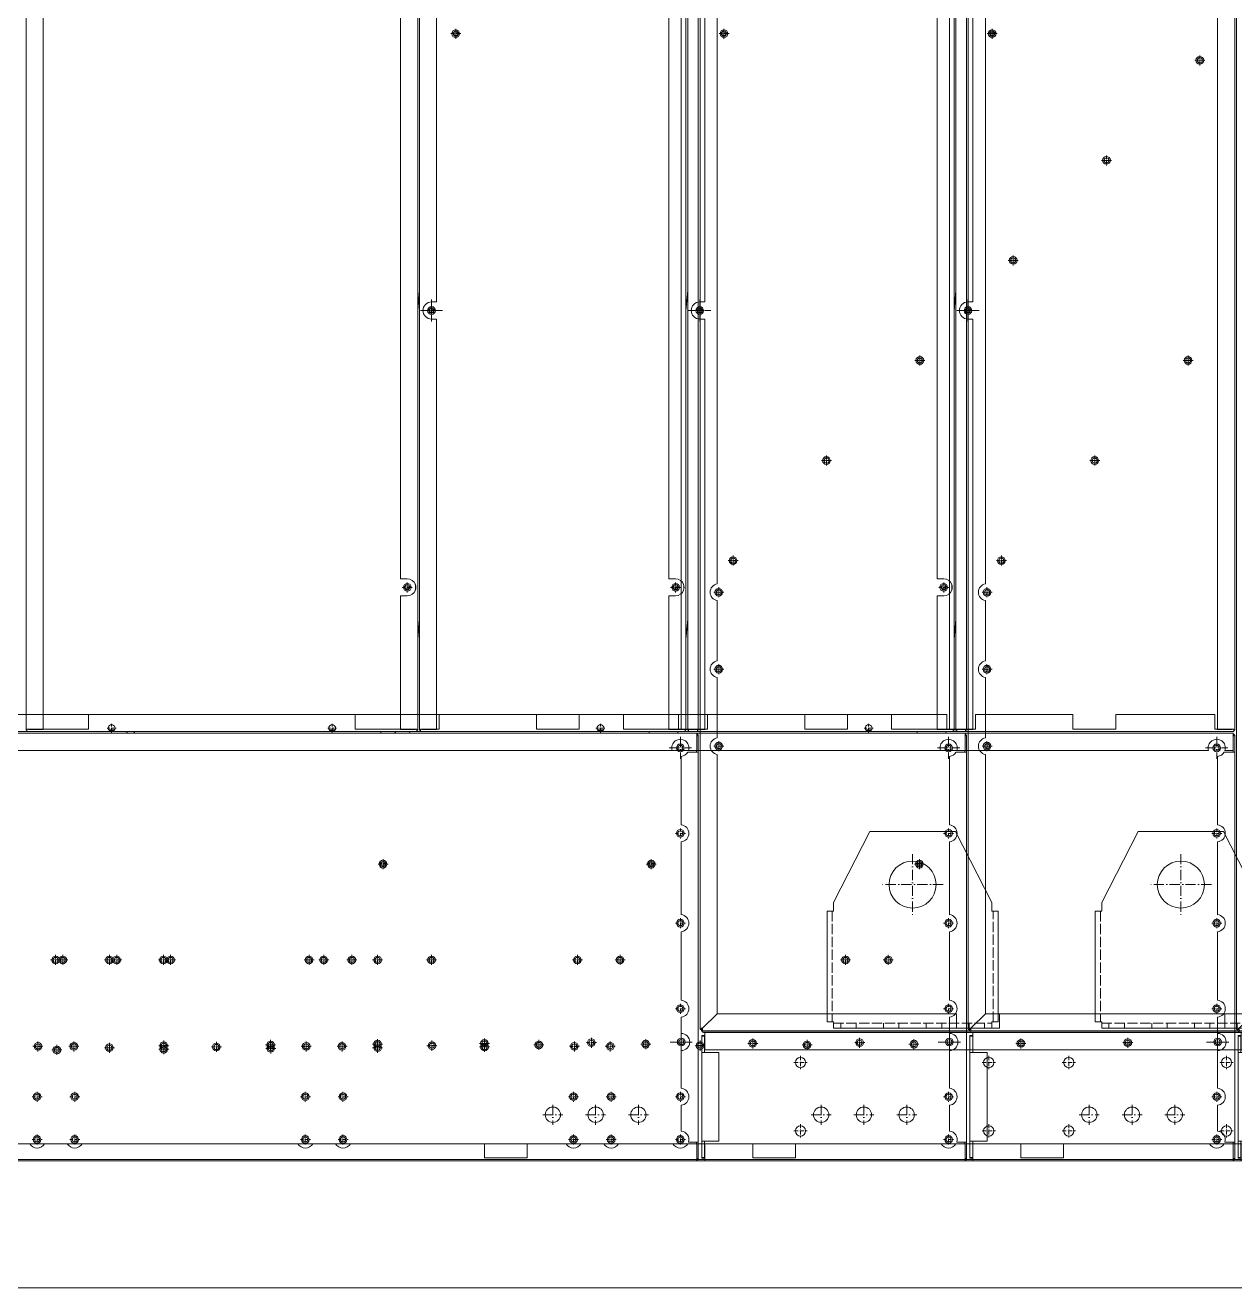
# Model space of a CAD drawing. Header units: millimetres. Extents: x -661502 to 32907, y -140885 to 22606.
# Drawn here: x -651289 to -649875, y -135158 to -133682 of the extents above; entities that cross this region are included whole.
import ezdxf

# ---------------------------------------------------------------- set-up
doc = ezdxf.new("R2010")
doc.units = ezdxf.units.MM
doc.linetypes.add('DASHDOT', pattern=[18.5, 12, -3, 0.5, -3])
doc.linetypes.add('DASHED', pattern=[15, 12, -3])

# ---------------------------------------------------------------- blocks, each defined once
blk = doc.blocks.new('457536')
at = {"color": 7, "lineweight": 5}
for p, q in [((114592.520962, 89152.297332), (114550.020962, 89069.297332)), ((114692.520962, 89152.297332), (114592.520962, 89152.297332)), ((114735.020962, 89069.297332), (114692.520962, 89152.297332)), ((114542.520962, 89059.297332), (114542.520962, 88929.797332)), ((114742.520962, 88929.797332), (114742.520962, 89059.297332)), ((114550.020962, 88922.297332), (114735.020962, 88922.297332))]:
    blk.add_line(p, q, dxfattribs=at)
at = {"color": 7, "linetype": 'DASHDOT', "lineweight": 5}
for p, q in [((114642.520962, 89126.047332), (114642.520962, 89054.547332)), ((114678.270962, 89090.297332), (114606.770962, 89090.297332))]:
    blk.add_line(p, q, dxfattribs=at)
at = {"color": 7, "lineweight": 5, "ltscale": 0.125}
for p, q in [((114550.020962, 89059.297332), (114550.020962, 89069.297332)), ((114735.020962, 89069.297332), (114735.020962, 89059.297332))]:
    blk.add_line(p, q, dxfattribs=at)
at = {"color": 7, "lineweight": 5, "ltscale": 0.09375}
for p, q in [((114542.520962, 89059.297332), (114550.020962, 89059.297332)), ((114742.520962, 89059.297332), (114735.020962, 89059.297332)), ((114550.020962, 88929.797332), (114542.520962, 88929.797332)), ((114550.020962, 88922.297332), (114550.020962, 88929.797332)), ((114735.020962, 88929.797332), (114742.520962, 88929.797332)), ((114735.020962, 88922.297332), (114735.020962, 88929.797332))]:
    blk.add_line(p, q, dxfattribs=at)
at = {"color": 7, "linetype": 'DASHED', "lineweight": 5}
for p, q in [((114548.520962, 89059.297332), (114548.520962, 88929.797332)), ((114736.520962, 88929.797332), (114736.520962, 89059.297332)), ((114550.020962, 88928.297332), (114735.020962, 88928.297332))]:
    blk.add_line(p, q, dxfattribs=at)
at = {"color": 7, "linetype": 'DASHED', "lineweight": 5, "ltscale": 0.075}
for p, q in [((114558.520962, 88928.297332), (114558.520962, 88922.297332)), ((114576.520962, 88928.297332), (114576.520962, 88922.297332)), ((114608.520962, 88928.297332), (114608.520962, 88922.297332)), ((114626.520962, 88928.297332), (114626.520962, 88922.297332)), ((114658.520962, 88928.297332), (114658.520962, 88922.297332)), ((114676.520962, 88928.297332), (114676.520962, 88922.297332)), ((114708.520962, 88928.297332), (114708.520962, 88922.297332)), ((114726.520962, 88928.297332), (114726.520962, 88922.297332))]:
    blk.add_line(p, q, dxfattribs=at)
at = {"color": 7, "lineweight": 5}
blk.add_circle((114642.520962, 89090.297332), 27.5, dxfattribs=at)
blk = doc.blocks.new('1')
at = {"color": 7, "lineweight": 20}
for p, q in [((16594.7, 12590.7), (16594.7, 9548.9)), ((16614.7, 12384.7), (16614.7, 10068.6)), ((15179.7, 9898.3), (15179.7, 12199.3)), ((15199.7, 12199.3), (15199.7, 9898.3)), ((16244.7, 12199.3), (16244.7, 10074.5)), ((16264.7, 12199.3), (16264.7, 9898.3)), ((16266.7, 9898.3), (16266.7, 12199.3)), ((16286.7, 10398.2), (16286.7, 12199.3)), ((16572.7, 9898.3), (16572.7, 12199.3)), ((16592.7, 12199.3), (16592.7, 9898.3)), ((16266.7, 10411.2), (16264.7, 10388.4)), ((16286.7, 9898.3), (16286.7, 10378.2)), ((16244.7, 10054.5), (16244.7, 9898.3)), ((16614.7, 9978.6), (16614.7, 10049)), ((16266.7, 10026.9), (16264.7, 10004)), ((16614.7, 9888.6), (16614.7, 9959)), ((15252.8, 9915.8), (16191.6, 9915.8)), ((16403.6, 9915.8), (16289.8, 9915.8)), ((16569.6, 9915.8), (16453.6, 9915.8)), ((16591, 9893.8), (14094.4, 9893.8)), ((15252.8, 9898.6), (15180.8, 9898.6)), ((16263.6, 9895.8), (15180.8, 9895.8)), ((16191.6, 9898.6), (16263.6, 9898.6)), ((16289.8, 9898.6), (16267.8, 9898.6)), ((16591.6, 9895.8), (16267.8, 9895.8)), ((16453.6, 9898.6), (16403.6, 9898.6)), ((16569.6, 9898.6), (16591.6, 9898.6)), ((14094.4, 9873.8), (16562.2, 9873.8)), ((16572.7, 9866.8), (16572.7, 9786.7)), ((16592.7, 9871.8), (16592.7, 9415.8)), ((16614.7, 9565.8), (16614.7, 9869)), ((16572.7, 9766.8), (16572.7, 9681.7)), ((16572.7, 9661.8), (16572.7, 9581.7)), ((16597.8, 9548.9), (16614.7, 9565.8)), ((16614.7, 9565.8), (16597.8, 9548.9)), ((16614.7, 9565.8), (16894.7, 9565.8)), ((16944.7, 9565.8), (17344.7, 9565.8)), ((16597.8, 9545.8), (17691.6, 9545.8)), ((16599.5, 9545.4), (18992.7, 9545.4)), ((16600.2, 9543.8), (18989.2, 9543.8)), ((16894.7, 9548.9), (16944.7, 9548.9)), ((16572.7, 9522.8), (16572.7, 9478.7)), ((18989.2, 9523.8), (16600.2, 9523.8)), ((16596.7, 9417), (16596.7, 9520.6)), ((16616.7, 9520.6), (16616.7, 9417)), ((16572.7, 9458.8), (16572.7, 9428.7)), ((15811.1, 9413.8), (15120.4, 9413.8)), ((15855.1, 9413.8), (15828.4, 9413.8)), ((16342.7, 9413.8), (15872.4, 9413.8)), ((16563.1, 9413.8), (16392.7, 9413.8)), ((16600.2, 9413.8), (18989.2, 9413.8)), ((14094.4, 9393.8), (16591, 9393.8)), ((16342.7, 9397.2), (16392.7, 9397.2)), ((18989.2, 9393.8), (16600.2, 9393.8))]:
    blk.add_line(p, q, dxfattribs=at)
at = {"color": 7, "linetype": 'DASHDOT', "lineweight": 20, "ltscale": 0.2925}
for p, q in [((16303.3, 10712), (16315, 10712)), ((16742.5, 10218.6), (16742.5, 10206.9)), ((16633.4, 10101.6), (16633.4, 10089.9)), ((16252.5, 10070.3), (16252.5, 10058.6)), ((16246.6, 10064.5), (16258.3, 10064.5)), ((16616.6, 10064.6), (16616.6, 10052.9)), ((16616.6, 9974.6), (16616.6, 9962.9)), ((16616.6, 9884.6), (16616.6, 9872.9)), ((16571.7, 9782.6), (16571.7, 9770.9)), ((16224.1, 9746.6), (16224.1, 9734.9)), ((16218.3, 9740.8), (16230, 9740.8)), ((16571.7, 9677.6), (16571.7, 9665.9)), ((15216.9, 9628.8), (15228.6, 9628.8)), ((15222.7, 9634.6), (15222.7, 9622.9)), ((15279.9, 9628.8), (15291.6, 9628.8)), ((15285.7, 9634.6), (15285.7, 9622.9)), ((15342.9, 9628.8), (15354.6, 9628.8)), ((15348.7, 9634.6), (15348.7, 9622.9)), ((15521.9, 9628.8), (15533.6, 9628.8)), ((15527.7, 9634.6), (15527.7, 9622.9)), ((15584.9, 9628.8), (15596.6, 9628.8)), ((15590.7, 9634.6), (15590.7, 9622.9)), ((15647.9, 9628.8), (15659.6, 9628.8)), ((15653.7, 9634.6), (15653.7, 9622.9)), ((16131.9, 9628.8), (16143.6, 9628.8)), ((16137.7, 9634.6), (16137.7, 9622.9)), ((16181.9, 9628.8), (16193.6, 9628.8)), ((16187.7, 9634.6), (16187.7, 9622.9)), ((16571.7, 9577.6), (16571.7, 9565.9)), ((16467.7, 9537.9), (16467.7, 9526.2)), ((16572.7, 9538.6), (16572.7, 9526.9)), ((15209.9, 9523.5), (15221.6, 9523.5)), ((15215.7, 9529.4), (15215.7, 9517.7)), ((15334.9, 9524.4), (15346.6, 9524.4)), ((15340.7, 9530.3), (15340.7, 9518.6)), ((15459.9, 9525.3), (15471.6, 9525.3)), ((15465.7, 9531.1), (15465.7, 9519.4)), ((15584.9, 9526.2), (15596.6, 9526.2)), ((15590.7, 9532), (15590.7, 9520.3)), ((15709.9, 9527.1), (15721.6, 9527.1)), ((15715.7, 9532.9), (15715.7, 9521.2)), ((15814.9, 9527.8), (15826.6, 9527.8)), ((15820.7, 9533.6), (15820.7, 9521.9)), ((15856.9, 9527.8), (15868.6, 9527.8)), ((15862.7, 9533.6), (15862.7, 9521.9)), ((15961.9, 9528.5), (15973.6, 9528.5)), ((15967.7, 9534.4), (15967.7, 9522.7)), ((16086.9, 9529.4), (16098.6, 9529.4)), ((16092.7, 9535.3), (16092.7, 9523.6)), ((16211.9, 9530.3), (16223.6, 9530.3)), ((16217.7, 9536.1), (16217.7, 9524.4)), ((16336.9, 9531.2), (16348.6, 9531.2)), ((16342.7, 9537), (16342.7, 9525.3)), ((15813.9, 9468.8), (15825.6, 9468.8)), ((15819.7, 9474.6), (15819.7, 9462.9)), ((15863.7, 9474.6), (15863.7, 9462.9)), ((16571.7, 9474.6), (16571.7, 9462.9)), ((15819.7, 9424.6), (15819.7, 9412.9)), ((15863.7, 9424.6), (15863.7, 9412.9)), ((16571.7, 9424.6), (16571.7, 9412.9)), ((15813.9, 9418.8), (15825.6, 9418.8))]:
    blk.add_line(p, q, dxfattribs=at)
at = {"color": 7, "linetype": 'DASHDOT', "lineweight": 20, "ltscale": 0.195}
for p, q in [((16305.2, 10712.8), (16313, 10712.8)), ((16305.2, 10712), (16313, 10712)), ((16276.9, 10389.1), (16284.7, 10389.1)), ((16276.9, 10388.2), (16284.7, 10388.2)), ((16742.6, 10216.7), (16742.6, 10208.9)), ((16633.5, 10099.6), (16633.5, 10091.8)), ((16252.5, 10069.2), (16252.5, 10061.4)), ((16248.6, 10065.3), (16256.4, 10065.3)), ((16616.7, 9972.7), (16616.7, 9964.9)), ((16616.8, 9882.7), (16616.8, 9874.9)), ((16224.1, 9745.5), (16224.1, 9736.8)), ((16220.2, 9741.6), (16228, 9741.6)), ((16220.2, 9740.7), (16228, 9740.7)), ((15218.8, 9628.8), (15226.6, 9628.8)), ((15222.7, 9632.7), (15222.7, 9624.9)), ((15281.8, 9628.8), (15289.6, 9628.8)), ((15285.7, 9632.7), (15285.7, 9624.9)), ((15344.8, 9628.8), (15352.6, 9628.8)), ((15348.7, 9632.7), (15348.7, 9624.9)), ((15523.8, 9628.8), (15531.6, 9628.8)), ((15527.7, 9632.7), (15527.7, 9624.9)), ((15586.8, 9628.8), (15594.6, 9628.8)), ((15590.7, 9632.7), (15590.7, 9624.9)), ((15649.8, 9628.8), (15657.6, 9628.8)), ((15653.7, 9632.7), (15653.7, 9624.9)), ((16137.7, 9632.7), (16137.7, 9624.9)), ((16187.7, 9632.7), (16187.7, 9624.9)), ((15211.8, 9523.6), (15219.6, 9523.6)), ((15215.7, 9527.5), (15215.7, 9519.7)), ((15336.8, 9524.5), (15344.6, 9524.5)), ((15340.7, 9528.4), (15340.7, 9520.6)), ((15461.8, 9525.3), (15469.6, 9525.3)), ((15465.7, 9529.2), (15465.7, 9521.4)), ((15586.8, 9526.1), (15594.6, 9526.1)), ((15590.7, 9530), (15590.7, 9522.2)), ((15711.8, 9527), (15719.6, 9527)), ((15715.7, 9530.9), (15715.7, 9523.1)), ((15816.8, 9527.7), (15824.6, 9527.7)), ((15820.7, 9531.6), (15820.7, 9523.8)), ((15858.8, 9527.9), (15866.6, 9527.9)), ((15862.7, 9531.8), (15862.7, 9524)), ((15963.8, 9528.6), (15971.6, 9528.6)), ((15967.7, 9532.5), (15967.7, 9524.7)), ((16092.7, 9533.4), (16092.7, 9525.6)), ((16213.8, 9530.3), (16221.6, 9530.3)), ((16217.7, 9534.2), (16217.7, 9526.4)), ((16342.7, 9535), (16342.7, 9527.2)), ((16467.7, 9535.9), (16467.7, 9528.1)), ((16572.7, 9536.6), (16572.7, 9528.8))]:
    blk.add_line(p, q, dxfattribs=at)
at = {"color": 7, "linetype": 'DASHDOT', "lineweight": 20, "ltscale": 0.292502}
for p, q in [((16309.1, 10717.8), (16309.1, 10706.1)), ((17173.2, 10680.8), (17184.9, 10680.8)), ((16736.7, 10212.8), (16748.4, 10212.8)), ((16610.8, 10058.8), (16622.5, 10058.8)), ((16610.8, 9968.8), (16622.5, 9968.8)), ((16610.8, 9878.8), (16622.5, 9878.8)), ((16566.9, 9532.8), (16578.6, 9532.8)), ((16565.9, 9468.8), (16577.6, 9468.8)), ((16565.9, 9418.8), (16577.6, 9418.8))]:
    blk.add_line(p, q, dxfattribs=at)
at = {"color": 7, "linetype": 'DASHDOT', "lineweight": 20, "ltscale": 0.195001}
for p, q in [((16309.1, 10716.7), (16309.1, 10708.9)), ((16280.8, 10393), (16280.8, 10385.2)), ((16847.8, 10329.8), (16855.6, 10329.8)), ((16738.7, 10212.8), (16746.5, 10212.8)), ((16629.6, 10095.7), (16637.4, 10095.7)), ((16616.7, 10062.7), (16616.7, 10054.9)), ((16612.8, 9968.8), (16620.6, 9968.8)), ((16133.8, 9628.8), (16141.6, 9628.8)), ((16183.8, 9628.8), (16191.6, 9628.8)), ((16088.8, 9529.5), (16096.6, 9529.5)), ((16338.8, 9531.1), (16346.6, 9531.1)), ((16463.8, 9532), (16471.6, 9532))]:
    blk.add_line(p, q, dxfattribs=at)
at = {"color": 7, "linetype": 'DASHDOT', "lineweight": 20, "ltscale": 0.194998}
for p, q in [((16309.1, 10715.9), (16309.1, 10708.1)), ((17175.2, 10680.8), (17183, 10680.8)), ((17179.1, 10684.7), (17179.1, 10676.9)), ((17066, 10563.8), (17073.8, 10563.8)), ((17069.9, 10567.7), (17069.9, 10559.9)), ((16956.9, 10446.8), (16964.7, 10446.8)), ((16960.8, 10450.7), (16960.8, 10442.9)), ((16280.8, 10392.1), (16280.8, 10384.3)), ((16851.7, 10333.7), (16851.7, 10325.9)), ((16612.8, 10058.8), (16620.6, 10058.8)), ((16612.9, 9878.8), (16620.7, 9878.8)), ((16568.8, 9532.7), (16576.6, 9532.7))]:
    blk.add_line(p, q, dxfattribs=at)
at = {"color": 7, "linetype": 'DASHDOT', "lineweight": 20, "ltscale": 0.292499}
for p, q in [((17179, 10686.6), (17179, 10674.9)), ((17064.1, 10563.8), (17075.8, 10563.8)), ((17069.9, 10569.6), (17069.9, 10557.9)), ((16955, 10446.8), (16966.7, 10446.8)), ((16960.8, 10452.6), (16960.8, 10440.9)), ((16851.7, 10335.6), (16851.7, 10323.9)), ((16845.9, 10329.8), (16857.6, 10329.8)), ((16627.6, 10095.8), (16639.3, 10095.8)), ((16565.9, 9776.8), (16577.6, 9776.8)), ((16565.9, 9671.8), (16577.6, 9671.8)), ((16565.9, 9571.8), (16577.6, 9571.8)), ((16461.9, 9532.1), (16473.6, 9532.1)), ((15857.9, 9468.8), (15869.6, 9468.8)), ((15857.9, 9418.8), (15869.6, 9418.8))]:
    blk.add_line(p, q, dxfattribs=at)
at = {"color": 7, "linetype": 'DASHDOT', "lineweight": 20}
for p, q in [((16280.8, 10401.2), (16280.8, 10375.2)), ((16267.8, 10388.2), (16293.8, 10388.2)), ((16571.7, 9889.8), (16571.7, 9863.8)), ((16558.7, 9876.8), (16584.7, 9876.8)), ((16572.7, 9545.8), (16572.7, 9519.8)), ((16559.7, 9532.8), (16585.7, 9532.8)), ((16422.7, 9459.5), (16422.7, 9436.1)), ((16472.7, 9459.5), (16472.7, 9436.1)), ((16522.7, 9459.5), (16522.7, 9436.1)), ((16411, 9447.8), (16434.4, 9447.8)), ((16461, 9447.8), (16484.4, 9447.8)), ((16511, 9447.8), (16534.4, 9447.8))]:
    blk.add_line(p, q, dxfattribs=at)
at = {"color": 7, "lineweight": 20, "ltscale": 0.14875}
for p, q in [((16280.8, 10398.2), (16286.7, 10398.2)), ((16286.7, 10378.2), (16280.8, 10378.2))]:
    blk.add_line(p, q, dxfattribs=at)
at = {"color": 7, "lineweight": 20, "ltscale": 0.193018}
for p, q in [((16244.7, 10074.5), (16252.5, 10074.5)), ((16244.7, 10054.5), (16252.5, 10054.5))]:
    blk.add_line(p, q, dxfattribs=at)
at = {"color": 7, "lineweight": 20, "ltscale": 0.43}
for p, q in [((15252.8, 9898.6), (15252.8, 9915.8)), ((16191.6, 9915.8), (16191.6, 9898.6)), ((16289.8, 9898.6), (16289.8, 9915.8)), ((16403.6, 9898.6), (16403.6, 9915.8)), ((16453.6, 9898.6), (16453.6, 9915.8)), ((16569.6, 9915.8), (16569.6, 9898.6)), ((15199.7, 9898.3), (15182.5, 9898.3)), ((16261.9, 9898.3), (16244.7, 9898.3)), ((16286.7, 9898.3), (16269.5, 9898.3)), ((16589.9, 9898.3), (16572.7, 9898.3))]:
    blk.add_line(p, q, dxfattribs=at)
at = {"color": 7, "lineweight": 20, "ltscale": 0.0275}
for p, q in [((15179.7, 9898.3), (15180.8, 9898.3)), ((15179.7, 9897.4), (15180.8, 9897.4)), ((16264.7, 9898.3), (16263.6, 9898.3)), ((16264.7, 9897.4), (16263.6, 9897.4)), ((16266.7, 9898.3), (16267.8, 9898.3)), ((16266.7, 9897.4), (16267.8, 9897.4)), ((16592.7, 9898.3), (16591.6, 9898.3)), ((16592.7, 9897.4), (16591.6, 9897.4))]:
    blk.add_line(p, q, dxfattribs=at)
at = {"color": 7, "lineweight": 20, "ltscale": 0.0225}
for p, q in [((15179.7, 9898.3), (15179.7, 9897.4)), ((16264.7, 9898.3), (16264.7, 9897.4)), ((16266.7, 9898.3), (16266.7, 9897.4)), ((16592.7, 9898.3), (16592.7, 9897.4)), ((16592.7, 9890.9), (16592.7, 9891.8)), ((16596.7, 9539.7), (16596.7, 9540.6)), ((16596.7, 9539.7), (16596.7, 9540.6)), ((16599.9, 9539.7), (16599.9, 9540.6)), ((16592.7, 9396.7), (16592.7, 9395.8)), ((16596.7, 9397.9), (16596.7, 9397)), ((16596.7, 9397.9), (16596.7, 9397)), ((16599.9, 9397.9), (16599.9, 9397))]:
    blk.add_line(p, q, dxfattribs=at)
at = {"color": 7, "lineweight": 20, "ltscale": 0.07}
for p, q in [((15180.8, 9895.8), (15180.8, 9898.6)), ((16263.6, 9895.8), (16263.6, 9898.6)), ((16267.8, 9895.8), (16267.8, 9898.6)), ((16591.6, 9895.8), (16591.6, 9898.6))]:
    blk.add_line(p, q, dxfattribs=at)
at = {"color": 7, "linetype": 'DASHDOT', "lineweight": 20, "ltscale": 0.26}
blk.add_line((15274.5, 9899.8), (15284.9, 9899.8), dxfattribs=at)
at = {"color": 7, "linetype": 'DASHDOT', "lineweight": 20, "ltscale": 0.260001}
for p, q in [((15279.7, 9905), (15279.7, 9894.6)), ((16159.5, 9899.8), (16169.9, 9899.8)), ((16164.7, 9905), (16164.7, 9894.6))]:
    blk.add_line(p, q, dxfattribs=at)
at = {"color": 7, "lineweight": 20, "ltscale": 0.050191}
for p, q in [((15306, 9893.8), (15306.2, 9895.8)), ((15306.6, 9895.8), (15306.5, 9893.8)), ((15611.2, 9895.8), (15611, 9893.8)), ((15611.5, 9893.8), (15611.6, 9895.8)), ((15611.5, 9893.8), (15611.6, 9895.8)), ((16221.6, 9895.8), (16221.5, 9893.8)), ((16255.3, 9895.8), (16255.1, 9893.8))]:
    blk.add_line(p, q, dxfattribs=at)
at = {"color": 7, "lineweight": 20, "ltscale": 0.085}
for p, q in [((16591, 9893.8), (16591, 9890.4)), ((16589.3, 9871.8), (16592.7, 9871.8)), ((16589.3, 9415.8), (16592.7, 9415.8)), ((16591, 9393.8), (16591, 9397.2))]:
    blk.add_line(p, q, dxfattribs=at)
at = {"color": 7, "lineweight": 20, "ltscale": 0.0425}
for p, q in [((16592.7, 9891.8), (16591, 9891.8)), ((16592.7, 9890.9), (16591, 9890.9)), ((16592.7, 9396.7), (16591, 9396.7)), ((16592.7, 9395.8), (16591, 9395.8))]:
    blk.add_line(p, q, dxfattribs=at)
at = {"color": 7, "lineweight": 20, "ltscale": 0.415}
for p, q in [((16591, 9890.4), (16591, 9873.8)), ((16342.7, 9413.8), (16342.7, 9397.2)), ((16392.7, 9413.8), (16392.7, 9397.2)), ((16591, 9413.8), (16591, 9397.2))]:
    blk.add_line(p, q, dxfattribs=at)
at = {"color": 7, "lineweight": 20, "ltscale": 0.4775}
for p, q in [((16592.7, 9890.9), (16592.7, 9871.8)), ((16596.7, 9520.6), (16596.7, 9539.7)), ((16599.9, 9539.7), (16599.9, 9520.6)), ((16592.7, 9415.8), (16592.7, 9396.7)), ((16596.7, 9397.9), (16596.7, 9417)), ((16599.9, 9417), (16599.9, 9397.9))]:
    blk.add_line(p, q, dxfattribs=at)
at = {"color": 7, "lineweight": 20, "ltscale": 0.223493}
blk.add_line((16580.4, 9871.8), (16589.3, 9871.8), dxfattribs=at)
at = {"color": 7, "lineweight": 20, "ltscale": 0.244015}
blk.add_line((16581.3, 9873.8), (16591, 9873.8), dxfattribs=at)
at = {"color": 7, "lineweight": 20, "ltscale": 0.05}
for p, q in [((16590.7, 9871.8), (16590.7, 9873.8)), ((16592.7, 9415.8), (16590.7, 9415.8)), ((16590.7, 9413.8), (16590.7, 9415.8))]:
    blk.add_line(p, q, dxfattribs=at)
at = {"color": 7, "lineweight": 20, "ltscale": 0.00769}
blk.add_line((16592.7, 9871.8), (16592.4, 9871.8), dxfattribs=at)
at = {"color": 7, "lineweight": 20, "ltscale": 0.476253}
blk.add_line((16572.7, 9561.8), (16572.7, 9542.8), dxfattribs=at)
at = {"color": 7, "lineweight": 20, "ltscale": 0.4225}
for p, q in [((16894.7, 9565.8), (16894.7, 9548.9)), ((16944.7, 9548.9), (16944.7, 9565.8))]:
    blk.add_line(p, q, dxfattribs=at)
at = {"color": 7, "lineweight": 20, "ltscale": 0.0375}
for p, q in [((16594.7, 9548.9), (16594.7, 9547.4)), ((16596.3, 9547.4), (16596.3, 9548.9)), ((16597.8, 9548.9), (16596.3, 9548.9)), ((16597.8, 9547.4), (16596.3, 9547.4)), ((16596.3, 9545.8), (16597.8, 9545.8)), ((16596.7, 9547.4), (16596.7, 9548.9)), ((16597.8, 9548.9), (16597.8, 9547.4))]:
    blk.add_line(p, q, dxfattribs=at)
at = {"color": 7, "lineweight": 20, "ltscale": 0.04}
for p, q in [((16594.7, 9548.9), (16596.3, 9548.9)), ((16594.7, 9547.4), (16596.3, 9547.4)), ((16596.3, 9545.8), (16596.3, 9547.4)), ((16597.8, 9545.8), (16597.8, 9547.4))]:
    blk.add_line(p, q, dxfattribs=at)
at = {"color": 7, "lineweight": 20, "ltscale": 0.08}
for p, q in [((16596.7, 9540.6), (16599.9, 9540.6)), ((16596.7, 9539.7), (16599.9, 9539.7)), ((16596.7, 9417), (16599.9, 9417)), ((16596.7, 9397.9), (16599.9, 9397.9)), ((16596.7, 9397), (16599.9, 9397))]:
    blk.add_line(p, q, dxfattribs=at)
at = {"color": 7, "lineweight": 20, "ltscale": 0.017501}
blk.add_line((16599.5, 9543.8), (16600.2, 9543.8), dxfattribs=at)
at = {"color": 7, "lineweight": 20, "ltscale": 0.0075}
for p, q in [((16600.2, 9540.6), (16599.9, 9540.6)), ((16600.2, 9397), (16599.9, 9397))]:
    blk.add_line(p, q, dxfattribs=at)
at = {"color": 7, "lineweight": 20, "ltscale": 0.13}
for p, q in [((16600.2, 9543.8), (16600.2, 9538.6)), ((16601.9, 9520.6), (16596.7, 9520.6)), ((16601.9, 9417), (16596.7, 9417)), ((16600.2, 9393.8), (16600.2, 9399))]:
    blk.add_line(p, q, dxfattribs=at)
at = {"color": 7, "lineweight": 20, "ltscale": 0.37}
for p, q in [((16600.2, 9523.8), (16600.2, 9538.6)), ((16601.9, 9520.6), (16616.7, 9520.6)), ((16600.2, 9399), (16600.2, 9413.8)), ((16616.7, 9417), (16601.9, 9417))]:
    blk.add_line(p, q, dxfattribs=at)
at = {"color": 7, "lineweight": 20, "ltscale": 0.010007}
blk.add_line((17193.7, 9545.4), (17193.7, 9545.8), dxfattribs=at)
at = {"color": 7, "lineweight": 20, "ltscale": 0.01003}
blk.add_line((16596.7, 9520.6), (16597.1, 9520.6), dxfattribs=at)
at = {"color": 7, "linetype": 'DASHDOT', "lineweight": 20, "ltscale": 0.389999}
for p, q in [((16704.4, 9508.8), (16720, 9508.8)), ((16924.4, 9508.8), (16940, 9508.8)), ((17202.4, 9508.8), (17218, 9508.8)), ((16704.4, 9428.8), (16720, 9428.8)), ((16924.4, 9428.8), (16940, 9428.8)), ((17202.4, 9428.8), (17218, 9428.8))]:
    blk.add_line(p, q, dxfattribs=at)
at = {"color": 7, "linetype": 'DASHDOT', "lineweight": 20, "ltscale": 0.39}
for p, q in [((16712.2, 9516.6), (16712.2, 9501)), ((16932.2, 9516.6), (16932.2, 9501)), ((17210.2, 9516.6), (17210.2, 9501)), ((16712.2, 9436.6), (16712.2, 9421)), ((16932.2, 9436.6), (16932.2, 9421)), ((17210.2, 9436.6), (17210.2, 9421))]:
    blk.add_line(p, q, dxfattribs=at)
at = {"color": 7, "lineweight": 20, "ltscale": 0.265994}
blk.add_line((16591, 9413.8), (16580.4, 9413.8), dxfattribs=at)
at = {"color": 7, "lineweight": 20, "ltscale": 0.201515}
blk.add_line((16581.3, 9415.8), (16589.3, 9415.8), dxfattribs=at)
at = {"color": 0, "lineweight": 20}
for q in [(12392.7, 9393.8), (14092.7, 9393.8)]:
    blk.add_line((18992.7, 9393.8), q, dxfattribs=at)
at = {"color": 7, "lineweight": 20, "ltscale": 0.280701}
for p, q in [((17148.7, 9395.4), (14436.7, 9395.4)), ((17346.7, 9395.4), (17148.7, 9395.4))]:
    blk.add_line(p, q, dxfattribs=at)
at = {"lineweight": 5}
blk.add_line((12392.7, 9245.4), (20092.7, 9245.4), dxfattribs=at)
at = {"color": 7, "lineweight": 20}
for centre, radius in [((16309.1, 10712), 4.5), ((16309.1, 10712), 3), ((17179, 10680.8), 4.5), ((17179.1, 10680.8), 3), ((17069.9, 10563.8), 4.5), ((17069.9, 10563.8), 3), ((16960.8, 10446.8), 4.5), ((16960.8, 10446.8), 3), ((16280.8, 10388.2), 4.5), ((16280.8, 10388.2), 3), ((16851.7, 10329.8), 4.5), ((16851.7, 10329.8), 3), ((16742.5, 10212.8), 4.5), ((16742.6, 10212.8), 3), ((16633.4, 10095.8), 4.5), ((16633.5, 10095.7), 3), ((16252.5, 10064.5), 4.5), ((16252.5, 10064.5), 3), ((16616.6, 10058.8), 4.5), ((16616.7, 10058.8), 3), ((16616.6, 9968.8), 4.5), ((16616.7, 9968.8), 3), ((16571.7, 9876.8), 4.5), ((16571.7, 9876.8), 3), ((16616.6, 9878.8), 4.5), ((16616.8, 9878.8), 3), ((16571.7, 9776.8), 4.5), ((16571.7, 9776.8), 3), ((16224.1, 9740.8), 4.5), ((16224.1, 9740.7), 3), ((16571.7, 9671.8), 4.5), ((16571.7, 9671.8), 3), ((15222.7, 9628.8), 4.5), ((15222.7, 9628.8), 3), ((15285.7, 9628.8), 4.5), ((15285.7, 9628.8), 3), ((15348.7, 9628.8), 4.5), ((15348.7, 9628.8), 3), ((15527.7, 9628.8), 4.5), ((15527.7, 9628.8), 3), ((15590.7, 9628.8), 4.5), ((15590.7, 9628.8), 3), ((15653.7, 9628.8), 4.5), ((15653.7, 9628.8), 3), ((16137.7, 9628.8), 4.5), ((16137.7, 9628.8), 3), ((16187.7, 9628.8), 4.5), ((16187.7, 9628.8), 3), ((16571.7, 9571.8), 4.5), ((16571.7, 9571.8), 3), ((15215.7, 9523.5), 4.5), ((15215.7, 9523.6), 3), ((15340.7, 9524.4), 4.5), ((15340.7, 9524.5), 3), ((15465.7, 9525.3), 4.5), ((15465.7, 9525.3), 3), ((15590.7, 9526.2), 4.5), ((15590.7, 9526.1), 3), ((15715.7, 9527.1), 4.5), ((15715.7, 9527), 3), ((15820.7, 9527.8), 4.5), ((15820.7, 9527.7), 3), ((15862.7, 9527.8), 4.5), ((15862.7, 9527.9), 3), ((15967.7, 9528.5), 4.5), ((15967.7, 9528.6), 3), ((16092.7, 9529.4), 4.5), ((16092.7, 9529.5), 3), ((16217.7, 9530.3), 4.5), ((16217.7, 9530.3), 3), ((16342.7, 9531.2), 4.5), ((16342.7, 9531.1), 3), ((16467.7, 9532.1), 4.5), ((16467.7, 9532), 3), ((16572.7, 9532.8), 4.5), ((16572.7, 9532.7), 3), ((16712.2, 9508.8), 6), ((16932.2, 9508.8), 6), ((17210.2, 9508.8), 6), ((15819.7, 9468.8), 4.5), ((15819.7, 9468.8), 3), ((15863.7, 9468.8), 4.5), ((15863.7, 9468.8), 3), ((16571.7, 9468.8), 4.5), ((16571.7, 9468.8), 3), ((16422.7, 9447.8), 9), ((16472.7, 9447.8), 9), ((16522.7, 9447.8), 9), ((16712.2, 9428.8), 6), ((16932.2, 9428.8), 6), ((17210.2, 9428.8), 6), ((15819.7, 9418.8), 4.5), ((15819.7, 9418.8), 3), ((15863.7, 9418.8), 4.5), ((15863.7, 9418.8), 3), ((16571.7, 9418.8), 4.5), ((16571.7, 9418.8), 3)]:
    blk.add_circle(centre, radius, dxfattribs=at)
for centre, radius, start, end in [((16309.1, 10712.8), 3, 188.3602, 351.6398), ((16280.8, 10388.2), 10, 90, 270), ((16280.8, 10389.1), 3, 188.3602, 351.6398), ((16252.5, 10064.5), 10, 18.5715, 90), ((16252.5, 10065.3), 3, 188.3602, 351.6398), ((16252.5, 10064.5), 10, 270, 341.4285), ((16239.3, 10064.5), 22.8, 351.9761, 8.0239), ((16252.5, 10064.5), 10, 341.4285, 18.5713), ((16616.6, 10058.8), 10, 100.9528, 259.0472), ((16616.6, 9968.8), 10, 100.9528, 259.0472), ((15279.7, 9899.8), 4, 342.5424, 197.4576), ((16164.7, 9899.8), 4, 342.5424, 197.4576), ((16589.3, 9890.4), 3.4, 24.3159, 60), ((16571.7, 9876.8), 10, 342.5424, 197.4576), ((16616.6, 9878.8), 10, 100.9528, 259.0472), ((16571.7, 9876.8), 10, 275.739, 330), ((16571.7, 9776.8), 10, 275.739, 84.261), ((16224.1, 9741.6), 3, 188.3602, 351.6398), ((16571.7, 9671.8), 10, 275.739, 84.261), ((16571.7, 9571.8), 10, 275.739, 84.261), ((16572.7, 9532.8), 10, 270, 90), ((16599.5, 9546.6), 2.8, 196.6008, 270), ((16599.5, 9546.6), 1.2, 221.8083, 270), ((16571.7, 9468.8), 10, 275.7392, 84.2608), ((16571.7, 9418.8), 10, 342.5424, 84.2608), ((15819.7, 9418.8), 10, 210, 330), ((15863.7, 9418.8), 10, 210, 330), ((16571.7, 9418.8), 10, 210, 330), ((15802.1, 9397.2), 3.4, 269.755, 270), ((15837.3, 9397.2), 3.4, 270, 270.245), ((15846.1, 9397.2), 3.4, 269.7551, 270), ((15881.3, 9397.2), 3.4, 270, 270.2449), ((16554.1, 9397.2), 3.4, 269.7551, 270), ((16589.3, 9397.2), 3.4, 270, 270.2449), ((16589.3, 9397.2), 3.4, 300, 335.6844), ((17177.9, 9399), 5.2, 269.7376, 270)]:
    blk.add_arc(centre, radius, start, end, dxfattribs=at)
for points, knots in [([(15279.7, 9896.6), (15279.2, 9896.6), (15278.6, 9896.7), (15278, 9896.7), (15277.3, 9896.9), (15276.7, 9897.3), (15276.6, 9897.5), (15276.3, 9897.7), (15276.1, 9898.1), (15276.1, 9898.2), (15276, 9898.4), (15275.9, 9898.6)], [0, 0, 0, 0, 0, 0, 5.743552, 5.743552, 5.743552, 7.655626, 7.655626, 7.655626, 9.572404, 9.572404, 9.572404, 9.572404, 9.572404, 9.572404]), ([(15279.7, 9897.7), (15279.4, 9897.7), (15279, 9897.8), (15278.6, 9897.8), (15277.8, 9897.8), (15277.1, 9897.9), (15276.8, 9898), (15276.4, 9898.1), (15276.1, 9898.4), (15276.1, 9898.4), (15276, 9898.5), (15275.9, 9898.6)], [0, 0, 0, 0, 0, 0, 3.885005, 3.885005, 3.885005, 7.625301, 7.625301, 7.625301, 9.358922, 9.358922, 9.358922, 9.358922, 9.358922, 9.358922]), ([(15279.7, 9896.6), (15280.3, 9896.6), (15280.9, 9896.7), (15281.5, 9896.7), (15282.2, 9896.9), (15282.8, 9897.3), (15282.9, 9897.5), (15283.2, 9897.7), (15283.4, 9898.1), (15283.4, 9898.2), (15283.5, 9898.4), (15283.6, 9898.6)], [0, 0, 0, 0, 0, 0, 5.743552, 5.743552, 5.743552, 7.655626, 7.655626, 7.655626, 9.572404, 9.572404, 9.572404, 9.572404, 9.572404, 9.572404]), ([(15279.7, 9897.7), (15280.1, 9897.7), (15280.5, 9897.8), (15280.9, 9897.8), (15281.7, 9897.8), (15282.4, 9897.9), (15282.7, 9898), (15283.1, 9898.1), (15283.4, 9898.4), (15283.4, 9898.4), (15283.5, 9898.5), (15283.6, 9898.6)], [0, 0, 0, 0, 0, 0, 3.885005, 3.885005, 3.885005, 7.625301, 7.625301, 7.625301, 9.358922, 9.358922, 9.358922, 9.358922, 9.358922, 9.358922]), ([(16164.7, 9896.6), (16164.2, 9896.6), (16163.6, 9896.7), (16163, 9896.7), (16162.3, 9896.9), (16161.7, 9897.3), (16161.6, 9897.5), (16161.3, 9897.7), (16161.1, 9898.1), (16161.1, 9898.2), (16161, 9898.4), (16160.9, 9898.6)], [0, 0, 0, 0, 0, 0, 5.743552, 5.743552, 5.743552, 7.655626, 7.655626, 7.655626, 9.572404, 9.572404, 9.572404, 9.572404, 9.572404, 9.572404]), ([(16164.7, 9897.7), (16164.4, 9897.7), (16164, 9897.8), (16163.6, 9897.8), (16162.8, 9897.8), (16162.1, 9897.9), (16161.8, 9898), (16161.4, 9898.1), (16161.1, 9898.4), (16161.1, 9898.4), (16161, 9898.5), (16160.9, 9898.6)], [0, 0, 0, 0, 0, 0, 3.885005, 3.885005, 3.885005, 7.625301, 7.625301, 7.625301, 9.358922, 9.358922, 9.358922, 9.358922, 9.358922, 9.358922]), ([(16164.7, 9896.6), (16165.3, 9896.6), (16165.9, 9896.7), (16166.5, 9896.7), (16167.2, 9896.9), (16167.8, 9897.3), (16167.9, 9897.5), (16168.2, 9897.7), (16168.4, 9898.1), (16168.4, 9898.2), (16168.5, 9898.4), (16168.6, 9898.6)], [0, 0, 0, 0, 0, 0, 5.743552, 5.743552, 5.743552, 7.655626, 7.655626, 7.655626, 9.572404, 9.572404, 9.572404, 9.572404, 9.572404, 9.572404]), ([(16164.7, 9897.7), (16165.1, 9897.7), (16165.5, 9897.8), (16165.9, 9897.8), (16166.7, 9897.8), (16167.4, 9897.9), (16167.7, 9898), (16168.1, 9898.1), (16168.4, 9898.4), (16168.4, 9898.4), (16168.5, 9898.5), (16168.6, 9898.6)], [0, 0, 0, 0, 0, 0, 3.885005, 3.885005, 3.885005, 7.625301, 7.625301, 7.625301, 9.358922, 9.358922, 9.358922, 9.358922, 9.358922, 9.358922])]:
    blk.add_open_spline(points, degree=5, knots=knots, dxfattribs=at)
at = {"color": 0, "lineweight": 20}
blk.add_blockref('457536', (-97799.3, -79373.4), dxfattribs=at)

msp = doc.modelspace()

# ---------------------------------------------------------------- block references
at = {"lineweight": 5}
for p in [(-667094.5, -144403.9), (-666780.9, -144403.9), (-666467.4, -144403.9)]:
    msp.add_blockref('1', p, dxfattribs=at)

doc.saveas('drawing.dxf')
